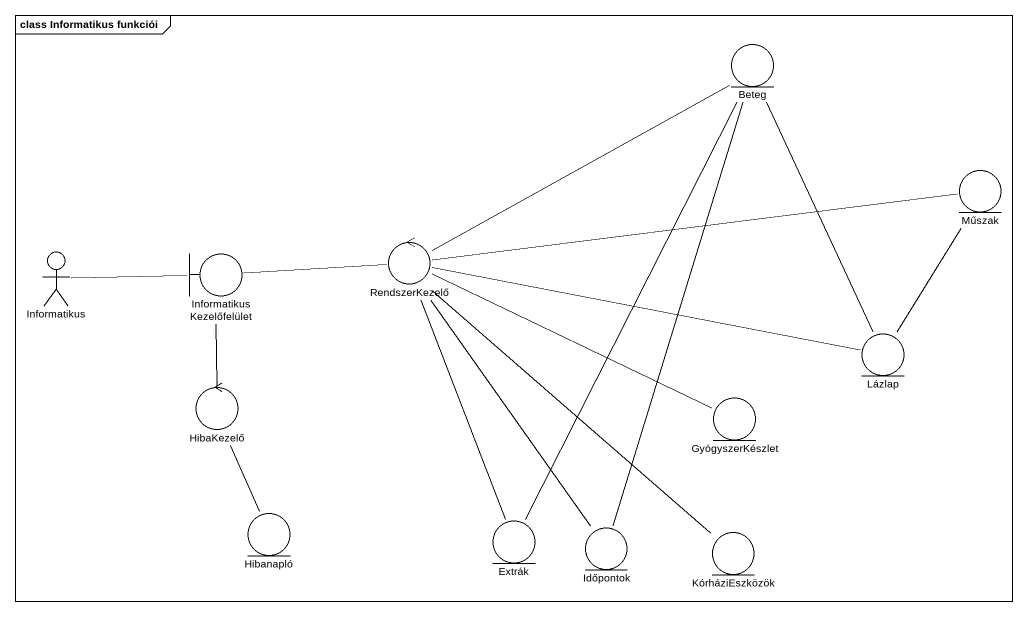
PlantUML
@startuml
mainframe class Informatikus funkciói
entity Beteg
entity Műszak
control RendszerKezelő
actor Informatikus
boundary InformatikusKezelőfelület
entity Lázlap
control HibaKezelő
entity GyógyszerKészlet
entity Hibanapló
entity Extrák
entity Időpontok
entity KórháziEszközök
Beteg -- Lázlap
RendszerKezelő -right- Beteg
RendszerKezelő -right- Műszak
RendszerKezelő -right- Lázlap
RendszerKezelő -right- GyógyszerKészlet
RendszerKezelő -- Extrák
RendszerKezelő -- Időpontok
RendszerKezelő -- KórháziEszközök
Informatikus -right- InformatikusKezelőfelület
InformatikusKezelőfelület -right- RendszerKezelő
InformatikusKezelőfelület -- HibaKezelő
Lázlap -up- Műszak
HibaKezelő -- Hibanapló
Extrák -up- Beteg
Időpontok -up- Beteg
@enduml
